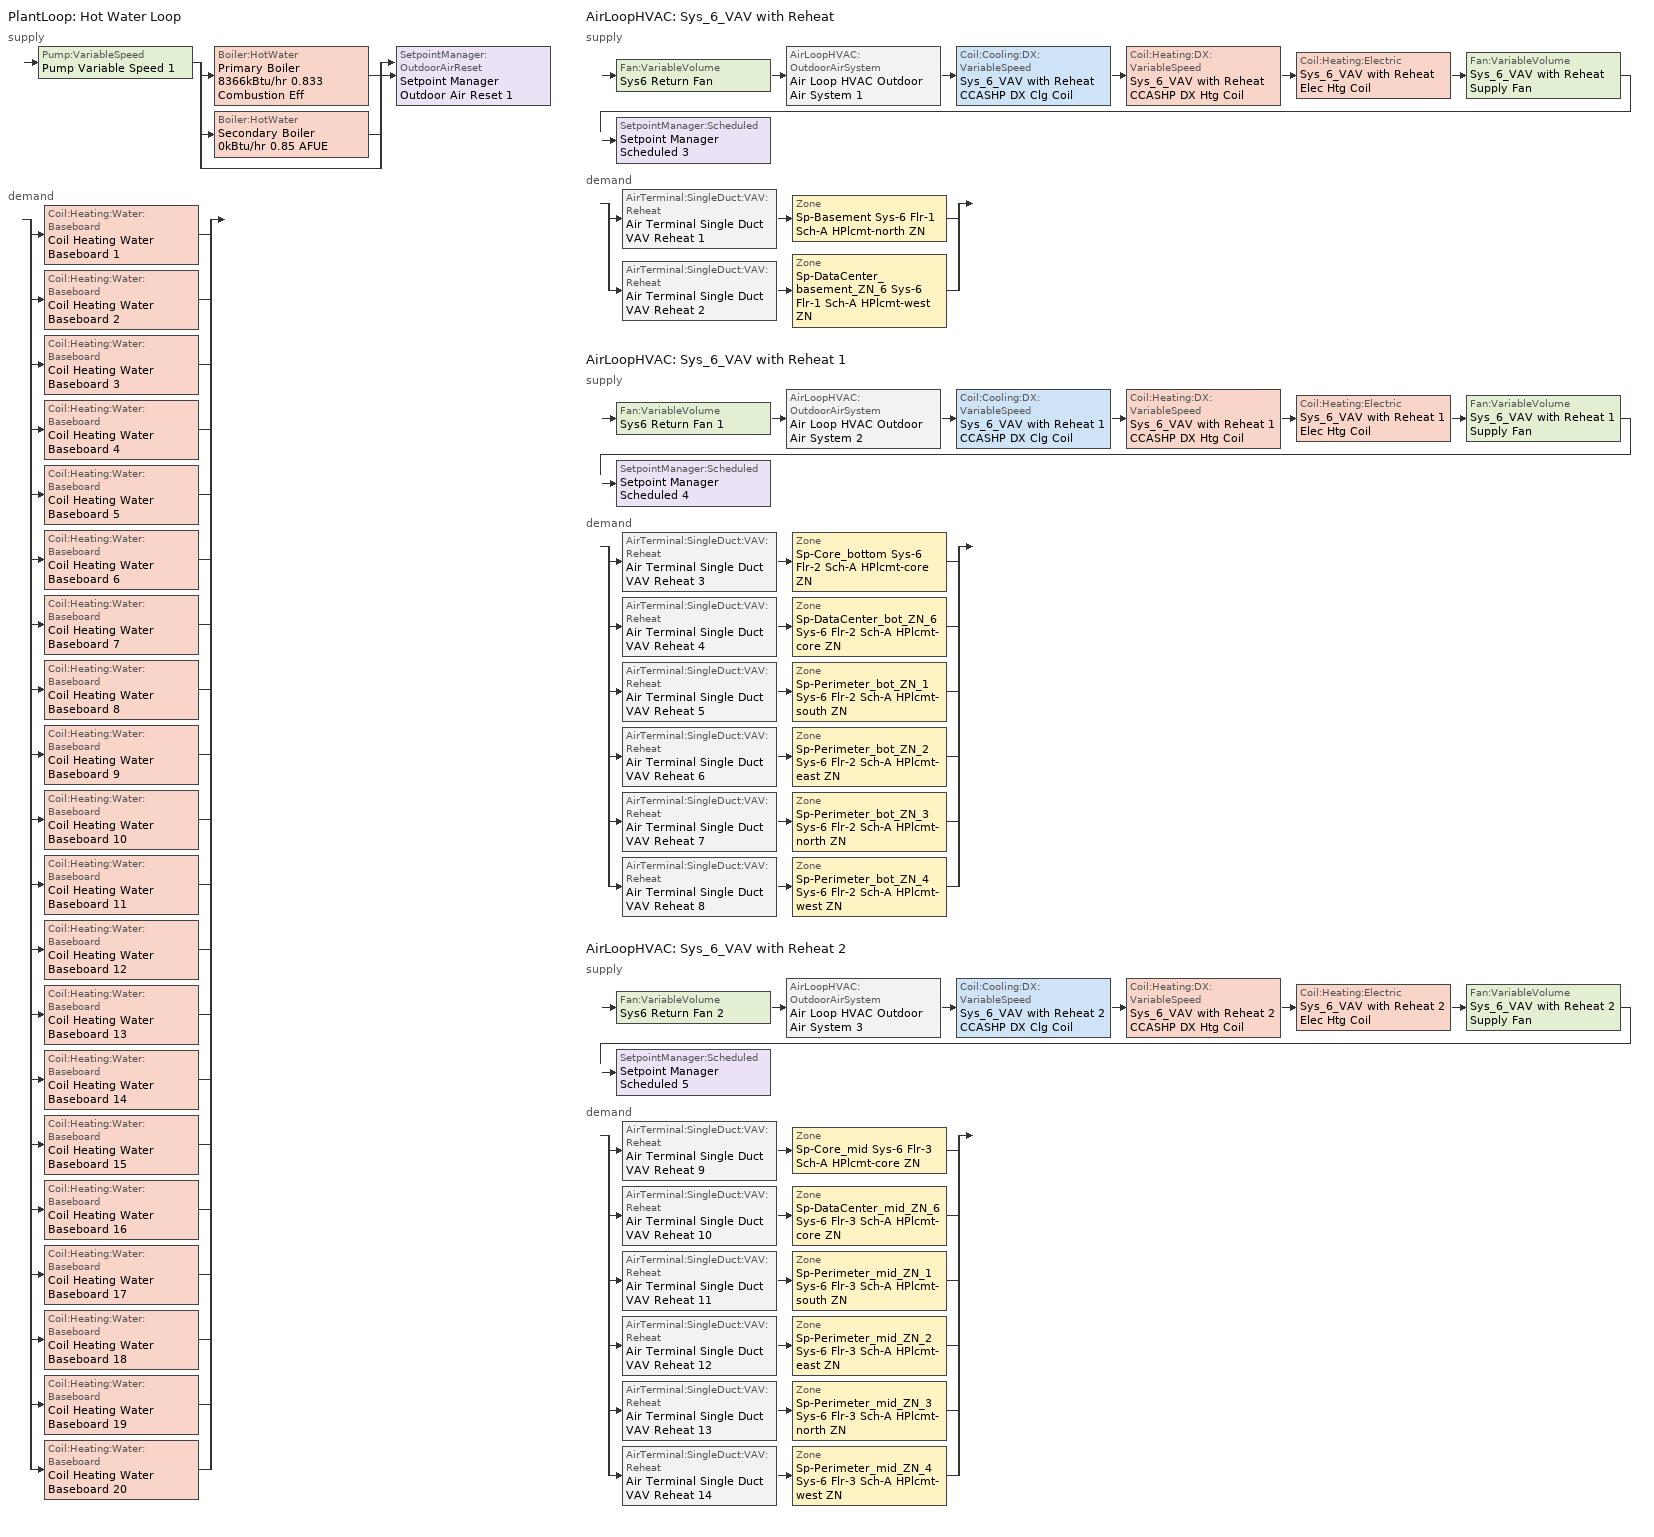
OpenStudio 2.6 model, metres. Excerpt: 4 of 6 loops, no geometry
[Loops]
PlantLoop 'Hot Water Loop'
 supply: Pump:VariableSpeed 'Pump Variable Speed 1' > split
  | Boiler:HotWater 'Primary Boiler 8366kBtu/hr 0.833 Combustion Eff'
  | Boiler:HotWater 'Secondary Boiler 0kBtu/hr 0.85 AFUE'
  | bypass
  join > SetpointManager:OutdoorAirReset 'Setpoint Manager Outdoor Air Reset 1'
 demand: split
  | Coil:Heating:Water:Baseboard 'Coil Heating Water Baseboard 1'
  | Coil:Heating:Water:Baseboard 'Coil Heating Water Baseboard 2'
  | Coil:Heating:Water:Baseboard 'Coil Heating Water Baseboard 3'
  | Coil:Heating:Water:Baseboard 'Coil Heating Water Baseboard 4'
  | Coil:Heating:Water:Baseboard 'Coil Heating Water Baseboard 5'
  | Coil:Heating:Water:Baseboard 'Coil Heating Water Baseboard 6'
  | Coil:Heating:Water:Baseboard 'Coil Heating Water Baseboard 7'
  | Coil:Heating:Water:Baseboard 'Coil Heating Water Baseboard 8'
  | Coil:Heating:Water:Baseboard 'Coil Heating Water Baseboard 9'
  | Coil:Heating:Water:Baseboard 'Coil Heating Water Baseboard 10'
  | Coil:Heating:Water:Baseboard 'Coil Heating Water Baseboard 11'
  | Coil:Heating:Water:Baseboard 'Coil Heating Water Baseboard 12'
  | Coil:Heating:Water:Baseboard 'Coil Heating Water Baseboard 13'
  | Coil:Heating:Water:Baseboard 'Coil Heating Water Baseboard 14'
  | Coil:Heating:Water:Baseboard 'Coil Heating Water Baseboard 15'
  | Coil:Heating:Water:Baseboard 'Coil Heating Water Baseboard 16'
  | Coil:Heating:Water:Baseboard 'Coil Heating Water Baseboard 17'
  | Coil:Heating:Water:Baseboard 'Coil Heating Water Baseboard 18'
  | Coil:Heating:Water:Baseboard 'Coil Heating Water Baseboard 19'
  | Coil:Heating:Water:Baseboard 'Coil Heating Water Baseboard 20'
AirLoopHVAC 'Sys_6_VAV with Reheat'
 supply: Fan:VariableVolume 'Sys6 Return Fan' > AirLoopHVAC:OutdoorAirSystem 'Air Loop HVAC Outdoor Air System 1' > Coil:Cooling:DX:VariableSpeed 'Sys_6_VAV with Reheat CCASHP DX Clg Coil' > Coil:Heating:DX:VariableSpeed 'Sys_6_VAV with Reheat CCASHP DX Htg Coil' > Coil:Heating:Electric 'Sys_6_VAV with Reheat Elec Htg Coil' > Fan:VariableVolume 'Sys_6_VAV with Reheat Supply Fan' > SetpointManager:Scheduled 'Setpoint Manager Scheduled 3'
 demand: split
  | AirTerminal:SingleDuct:VAV:Reheat 'Air Terminal Single Duct VAV Reheat 1' > Zone 'Sp-Basement Sys-6 Flr-1 Sch-A HPlcmt-north ZN'
  | AirTerminal:SingleDuct:VAV:Reheat 'Air Terminal Single Duct VAV Reheat 2' > Zone 'Sp-DataCenter_basement_ZN_6 Sys-6 Flr-1 Sch-A HPlcmt-west ZN'
AirLoopHVAC 'Sys_6_VAV with Reheat 1'
 supply: Fan:VariableVolume 'Sys6 Return Fan 1' > AirLoopHVAC:OutdoorAirSystem 'Air Loop HVAC Outdoor Air System 2' > Coil:Cooling:DX:VariableSpeed 'Sys_6_VAV with Reheat 1 CCASHP DX Clg Coil' > Coil:Heating:DX:VariableSpeed 'Sys_6_VAV with Reheat 1 CCASHP DX Htg Coil' > Coil:Heating:Electric 'Sys_6_VAV with Reheat 1 Elec Htg Coil' > Fan:VariableVolume 'Sys_6_VAV with Reheat 1 Supply Fan' > SetpointManager:Scheduled 'Setpoint Manager Scheduled 4'
 demand: split
  | AirTerminal:SingleDuct:VAV:Reheat 'Air Terminal Single Duct VAV Reheat 3' > Zone 'Sp-Core_bottom Sys-6 Flr-2 Sch-A HPlcmt-core ZN'
  | AirTerminal:SingleDuct:VAV:Reheat 'Air Terminal Single Duct VAV Reheat 4' > Zone 'Sp-DataCenter_bot_ZN_6 Sys-6 Flr-2 Sch-A HPlcmt-core ZN'
  | AirTerminal:SingleDuct:VAV:Reheat 'Air Terminal Single Duct VAV Reheat 5' > Zone 'Sp-Perimeter_bot_ZN_1 Sys-6 Flr-2 Sch-A HPlcmt-south ZN'
  | AirTerminal:SingleDuct:VAV:Reheat 'Air Terminal Single Duct VAV Reheat 6' > Zone 'Sp-Perimeter_bot_ZN_2 Sys-6 Flr-2 Sch-A HPlcmt-east ZN'
  | AirTerminal:SingleDuct:VAV:Reheat 'Air Terminal Single Duct VAV Reheat 7' > Zone 'Sp-Perimeter_bot_ZN_3 Sys-6 Flr-2 Sch-A HPlcmt-north ZN'
  | AirTerminal:SingleDuct:VAV:Reheat 'Air Terminal Single Duct VAV Reheat 8' > Zone 'Sp-Perimeter_bot_ZN_4 Sys-6 Flr-2 Sch-A HPlcmt-west ZN'
AirLoopHVAC 'Sys_6_VAV with Reheat 2'
 supply: Fan:VariableVolume 'Sys6 Return Fan 2' > AirLoopHVAC:OutdoorAirSystem 'Air Loop HVAC Outdoor Air System 3' > Coil:Cooling:DX:VariableSpeed 'Sys_6_VAV with Reheat 2 CCASHP DX Clg Coil' > Coil:Heating:DX:VariableSpeed 'Sys_6_VAV with Reheat 2 CCASHP DX Htg Coil' > Coil:Heating:Electric 'Sys_6_VAV with Reheat 2 Elec Htg Coil' > Fan:VariableVolume 'Sys_6_VAV with Reheat 2 Supply Fan' > SetpointManager:Scheduled 'Setpoint Manager Scheduled 5'
 demand: split
  | AirTerminal:SingleDuct:VAV:Reheat 'Air Terminal Single Duct VAV Reheat 9' > Zone 'Sp-Core_mid Sys-6 Flr-3 Sch-A HPlcmt-core ZN'
  | AirTerminal:SingleDuct:VAV:Reheat 'Air Terminal Single Duct VAV Reheat 10' > Zone 'Sp-DataCenter_mid_ZN_6 Sys-6 Flr-3 Sch-A HPlcmt-core ZN'
  | AirTerminal:SingleDuct:VAV:Reheat 'Air Terminal Single Duct VAV Reheat 11' > Zone 'Sp-Perimeter_mid_ZN_1 Sys-6 Flr-3 Sch-A HPlcmt-south ZN'
  | AirTerminal:SingleDuct:VAV:Reheat 'Air Terminal Single Duct VAV Reheat 12' > Zone 'Sp-Perimeter_mid_ZN_2 Sys-6 Flr-3 Sch-A HPlcmt-east ZN'
  | AirTerminal:SingleDuct:VAV:Reheat 'Air Terminal Single Duct VAV Reheat 13' > Zone 'Sp-Perimeter_mid_ZN_3 Sys-6 Flr-3 Sch-A HPlcmt-north ZN'
  | AirTerminal:SingleDuct:VAV:Reheat 'Air Terminal Single Duct VAV Reheat 14' > Zone 'Sp-Perimeter_mid_ZN_4 Sys-6 Flr-3 Sch-A HPlcmt-west ZN'
[Sizing:Zone] Zone Cooling Design Supply Air Temperature Input Method=SupplyAirTemperature; Zone Cooling Design Supply Air Temperature {C}=13; Zone Cooling Design Supply Air Temperature Difference {deltaC}=11.11; Zone Heating Design Supply Air Temperature Input Method=SupplyAirTemperature; Zone Heating Design Supply Air Temperature {C}=43; Zone Heating Design Supply Air Temperature Difference {deltaC}=11.11; Zone Cooling Design Supply Air Humidity Ratio {kg-H2O/kg-air}=0.0085; Zone Heating Design Supply Air Humidity Ratio {kg-H2O/kg-air}=0.008; Zone Heating Sizing Factor=1.3; Zone Cooling Sizing Factor=1.1; Cooling Design Air Flow Method=DesignDay; Heating Design Air Flow Method=DesignDay; Account for Dedicated Outdoor Air System=No; Dedicated Outdoor Air System Control Strategy=NeutralSupplyAir; Dedicated Outdoor Air Low Setpoint Temperature for Design {C}=autosize; Dedicated Outdoor Air High Setpoint Temperature for Design {C}=autosize
Sp-Basement Sys-6 Flr-1 Sch-A HPlcmt-north ZN; Sp-DataCenter_basement_ZN_6 Sys-6 Flr-1 Sch-A HPlcmt-west ZN; Sp-Perimeter_bot_ZN_3 Sys-6 Flr-2 Sch-A HPlcmt-north ZN; Sp-Perimeter_bot_ZN_2 Sys-6 Flr-2 Sch-A HPlcmt-east ZN; Sp-Perimeter_bot_ZN_4 Sys-6 Flr-2 Sch-A HPlcmt-west ZN; Sp-Perimeter_bot_ZN_1 Sys-6 Flr-2 Sch-A HPlcmt-south ZN; Sp-Core_bottom Sys-6 Flr-2 Sch-A HPlcmt-core ZN; Sp-DataCenter_bot_ZN_6 Sys-6 Flr-2 Sch-A HPlcmt-core ZN; Sp-Perimeter_mid_ZN_3 Sys-6 Flr-3 Sch-A HPlcmt-north ZN; Sp-Perimeter_mid_ZN_2 Sys-6 Flr-3 Sch-A HPlcmt-east ZN; Sp-Perimeter_mid_ZN_4 Sys-6 Flr-3 Sch-A HPlcmt-west ZN; Sp-Perimeter_mid_ZN_1 Sys-6 Flr-3 Sch-A HPlcmt-south ZN; Sp-Core_mid Sys-6 Flr-3 Sch-A HPlcmt-core ZN; Sp-DataCenter_mid_ZN_6 Sys-6 Flr-3 Sch-A HPlcmt-core ZN
[Zone equipment]
Sp-Basement Sys-6 Flr-1 Sch-A HPlcmt-north ZN: Air Terminal Single Duct VAV Reheat 1, Sp-Basement Sys-6 Flr-1 Sch-A HPlcmt-north ZN Elec Baseboard
Sp-DataCenter_basement_ZN_6 Sys-6 Flr-1 Sch-A HPlcmt-west ZN: Air Terminal Single Duct VAV Reheat 2, Sp-DataCenter_basement_ZN_6 Sys-6 Flr-1 Sch-A HPlcmt-west ZN Elec Baseboard
Sp-Perimeter_bot_ZN_3 Sys-6 Flr-2 Sch-A HPlcmt-north ZN: Air Terminal Single Duct VAV Reheat 7, Sp-Perimeter_bot_ZN_3 Sys-6 Flr-2 Sch-A HPlcmt-north ZN Elec Baseboard
Sp-Perimeter_bot_ZN_2 Sys-6 Flr-2 Sch-A HPlcmt-east ZN: Air Terminal Single Duct VAV Reheat 6, Sp-Perimeter_bot_ZN_2 Sys-6 Flr-2 Sch-A HPlcmt-east ZN Elec Baseboard
Sp-Perimeter_bot_ZN_4 Sys-6 Flr-2 Sch-A HPlcmt-west ZN: Air Terminal Single Duct VAV Reheat 8, Sp-Perimeter_bot_ZN_4 Sys-6 Flr-2 Sch-A HPlcmt-west ZN Elec Baseboard
Sp-Perimeter_bot_ZN_1 Sys-6 Flr-2 Sch-A HPlcmt-south ZN: Air Terminal Single Duct VAV Reheat 5, Sp-Perimeter_bot_ZN_1 Sys-6 Flr-2 Sch-A HPlcmt-south ZN Elec Baseboard
Sp-Core_bottom Sys-6 Flr-2 Sch-A HPlcmt-core ZN: Air Terminal Single Duct VAV Reheat 3, Sp-Core_bottom Sys-6 Flr-2 Sch-A HPlcmt-core ZN Elec Baseboard
Sp-DataCenter_bot_ZN_6 Sys-6 Flr-2 Sch-A HPlcmt-core ZN: Air Terminal Single Duct VAV Reheat 4, Sp-DataCenter_bot_ZN_6 Sys-6 Flr-2 Sch-A HPlcmt-core ZN Elec Baseboard
Sp-Perimeter_mid_ZN_3 Sys-6 Flr-3 Sch-A HPlcmt-north ZN: Air Terminal Single Duct VAV Reheat 13, Sp-Perimeter_mid_ZN_3 Sys-6 Flr-3 Sch-A HPlcmt-north ZN Elec Baseboard
Sp-Perimeter_mid_ZN_2 Sys-6 Flr-3 Sch-A HPlcmt-east ZN: Air Terminal Single Duct VAV Reheat 12, Sp-Perimeter_mid_ZN_2 Sys-6 Flr-3 Sch-A HPlcmt-east ZN Elec Baseboard
Sp-Perimeter_mid_ZN_4 Sys-6 Flr-3 Sch-A HPlcmt-west ZN: Air Terminal Single Duct VAV Reheat 14, Sp-Perimeter_mid_ZN_4 Sys-6 Flr-3 Sch-A HPlcmt-west ZN Elec Baseboard
Sp-Perimeter_mid_ZN_1 Sys-6 Flr-3 Sch-A HPlcmt-south ZN: Air Terminal Single Duct VAV Reheat 11, Sp-Perimeter_mid_ZN_1 Sys-6 Flr-3 Sch-A HPlcmt-south ZN Elec Baseboard
Sp-Core_mid Sys-6 Flr-3 Sch-A HPlcmt-core ZN: Air Terminal Single Duct VAV Reheat 9, Sp-Core_mid Sys-6 Flr-3 Sch-A HPlcmt-core ZN Elec Baseboard
Sp-DataCenter_mid_ZN_6 Sys-6 Flr-3 Sch-A HPlcmt-core ZN: Air Terminal Single Duct VAV Reheat 10, Sp-DataCenter_mid_ZN_6 Sys-6 Flr-3 Sch-A HPlcmt-core ZN Elec Baseboard
[PlantLoop]
Hot Water Loop: Fluid Type=Water; Glycol Concentration=0; Plant Loop Volume {m3}=Autocalculate; Load Distribution Scheme=Optimal
[Sizing:Plant]
Hot Water Loop: Loop Type=Heating; Design Loop Exit Temperature {C}=82; Loop Design Temperature Difference {deltaC}=16; Sizing Option=NonCoincident; Zone Timesteps in Averaging Window=1; Coincident Sizing Factor Mode=None
[Pump:VariableSpeed]
Pump Variable Speed 1: Motor Efficiency=0.924; Pump Control Type=Intermittent; Skin Loss Radiative Fraction=0.5; Design Power Sizing Method=PowerPerFlowPerPressure; Design Electric Power per Unit Flow Rate {W/(m3/s)}=348701.1; Design Shaft Power per Unit Flow Rate per Unit Head {W-s/m3-Pa}=1.55051; Design Minimum Flow Rate Fraction=0
[Boiler:HotWater] Fuel Type=NaturalGas; Normalized Boiler Efficiency Curve=BOILER-EFFFPLR-NECB2011; Water Outlet Upper Temperature Limit {C}=99; Parasitic Electric Load {W}=0; Sizing Factor=1
Name | Nominal Capacity {W} | Nominal Thermal Efficiency | Minimum Part Load Ratio | Boiler Flow Mode
Primary Boiler 8366kBtu/hr 0.833 Combustion Eff | 2.4519e+06 | 0.826 | 0.25 | LeavingSetpointModulated
Secondary Boiler 0kBtu/hr 0.85 AFUE | 0.001 | 0.85 |  | ConstantFlow
[SetpointManager:OutdoorAirReset]
Setpoint Manager Outdoor Air Reset 1: Control Variable=Temperature; Setpoint at Outdoor Low Temperature {C}=82; Outdoor Low Temperature {C}=-16; Setpoint at Outdoor High Temperature {C}=60; Outdoor High Temperature {C}=0
[AirLoopHVAC] Design Supply Air Flow Rate {m3/s}=AutoSize
Name | Availability Schedule
Sys_6_VAV with Reheat | Sys_6_VAV with Reheat Occ Sch
Sys_6_VAV with Reheat 1 | Sys_6_VAV with Reheat 1 Occ Sch
Sys_6_VAV with Reheat 2 | Sys_6_VAV with Reheat 2 Occ Sch
[Sizing:System] Type of Load to Size On=Sensible; Design Outdoor Air Flow Rate {m3/s}=Autosize; Minimum System Air Flow Ratio=0.3; Preheat Design Temperature {C}=7; Preheat Design Humidity Ratio {kg-H2O/kg-Air}=0.008; Precool Design Temperature {C}=12.8; Precool Design Humidity Ratio {kg-H2O/kg-Air}=0.008; Central Cooling Design Supply Air Temperature {C}=13; Central Heating Design Supply Air Temperature {C}=13.1; Sizing Option=NonCoincident; 100% Outdoor Air in Cooling=No; 100% Outdoor Air in Heating=No; Central Cooling Design Supply Air Humidity Ratio {kg-H2O/kg-Air}=0.0085; Central Heating Design Supply Air Humidity Ratio {kg-H2O/kg-Air}=0.008; Cooling Design Air Flow Method=DesignDay; Cooling Design Air Flow Rate {m3/s}=0; Heating Design Air Flow Method=DesignDay; Heating Design Air Flow Rate {m3/s}=0; System Outdoor Air Method=ZoneSum; Zone Maximum Outdoor Air Fraction=1; Cooling Supply Air Flow Rate Per Floor Area {m3/s-m2}=0.00996765; Cooling Fraction of Autosized Cooling Supply Air Flow Rate=1; Cooling Supply Air Flow Rate Per Unit Cooling Capacity {m3/s-W}=3.94755e-05; Heating Supply Air Flow Rate Per Floor Area {m3/s-m2}=0.00996765; Heating Fraction of Autosized Heating Supply Air Flow Rate=1; Heating Fraction of Autosized Cooling Supply Air Flow Rate=1; Heating Supply Air Flow Rate Per Unit Heating Capacity {m3/s-W}=3.15882e-05; Cooling Design Capacity Method=CoolingDesignCapacity; Cooling Design Capacity {W}=autosize; Cooling Design Capacity Per Floor Area {W/m2}=234.7; Fraction of Autosized Cooling Design Capacity=1; Heating Design Capacity Method=HeatingDesignCapacity; Heating Design Capacity {W}=autosize; Heating Design Capacity Per Floor Area {W/m2}=157; Fraction of Autosized Heating Design Capacity=1; Central Cooling Capacity Control Method=OnOff
Sys_6_VAV with Reheat; Sys_6_VAV with Reheat 1; Sys_6_VAV with Reheat 2
[Fan:VariableVolume] Availability Schedule=Always On Discrete; Maximum Flow Rate {m3/s}=Autosize; Fan Power Minimum Flow Rate Input Method=Fraction; Fan Power Minimum Air Flow Rate {m3/s}=0; Motor In Airstream Fraction=1; Fan Power Coefficient 5=0
Name | Fan Efficiency | Pressure Rise {Pa} | Fan Power Minimum Flow Fraction | Motor Efficiency | Fan Power Coefficient 1 | Fan Power Coefficient 2 | Fan Power Coefficient 3 | Fan Power Coefficient 4
Sys6 Return Fan; Sys6 Return Fan 1 | 0.299975 | 250 | 0.68 | 0.4615 | -2.4176 | 9.5874 | -11.559 | 5.4009
Sys6 Return Fan 2 | 0.299975 | 250 | 0.22 | 0.4615 | -0.3477 | 4.0976 | -5.0024 | 2.268
Sys_6_VAV with Reheat 2 Supply Fan | 0.549965 | 1000 | 0.22 | 0.8461 | -0.3477 | 4.0976 | -5.0024 | 2.268
Sys_6_VAV with Reheat 1 Supply Fan | 0.549965 | 1000 | 0.5 | 0.8461 | -4.1457 | 16.803 | -19.471 | 7.8488
Sys_6_VAV with Reheat Supply Fan | 0.549965 | 1000 | 0.68 | 0.8461 | -2.4176 | 9.5874 | -11.559 | 5.4009
[Controller:OutdoorAir] Minimum Outdoor Air Flow Rate {m3/s}=autosize; Maximum Outdoor Air Flow Rate {m3/s}=Autosize; Economizer Control Type=DifferentialEnthalpy; Economizer Control Action Type=ModulateFlow; Lockout Type=NoLockout; Minimum Limit Type=FixedMinimum; High Humidity Control=No; Heat Recovery Bypass Control Type=BypassWhenOAFlowGreaterThanMinimum
Name | Minimum Outdoor Air Schedule | Controller Mechanical Ventilation
Controller Outdoor Air 1 | Sys_6_VAV with Reheat Occ Sch | Controller Mechanical Ventilation 1
Controller Outdoor Air 2 | Sys_6_VAV with Reheat 1 Occ Sch | Controller Mechanical Ventilation 2
Controller Outdoor Air 3 | Sys_6_VAV with Reheat 2 Occ Sch | Controller Mechanical Ventilation 3
[Controller:MechanicalVentilation] Availability Schedule=Always On Discrete; System Outdoor Air Method=ZoneSum
Controller Mechanical Ventilation 1; Controller Mechanical Ventilation 2; Controller Mechanical Ventilation 3
[AirLoopHVAC:OutdoorAirSystem]
Name | Controller
Air Loop HVAC Outdoor Air System 1 | Controller Outdoor Air 1
Air Loop HVAC Outdoor Air System 2 | Controller Outdoor Air 2
Air Loop HVAC Outdoor Air System 3 | Controller Outdoor Air 3
[SetpointManager:Scheduled] Control Variable=Temperature
Name | Schedule
Setpoint Manager Scheduled 3 | Supply Air Temp
Setpoint Manager Scheduled 4 | Supply Air Temp 1
Setpoint Manager Scheduled 5 | Supply Air Temp 2
[AirTerminal:SingleDuct:VAV:Reheat] Availability Schedule=Always On Discrete; Maximum Air Flow Rate {m3/s}=AutoSize; Zone Minimum Air Flow Input Method=Constant; Constant Minimum Air Flow Fraction=0.3; Maximum Hot Water or Steam Flow Rate {m3/s}=AutoSize; Minimum Hot Water or Steam Flow Rate {m3/s}=0; Convergence Tolerance=0.001; Damper Heating Action=Normal; Maximum Flow per Zone Floor Area During Reheat {m3/s-m2}=AutoSize; Maximum Flow Fraction During Reheat=0.5; Maximum Reheat Air Temperature {C}=43; Control For Outdoor Air=No
Name | Fixed Minimum Air Flow Rate {m3/s} | Reheat Coil
Air Terminal Single Duct VAV Reheat 1 | 5.55885 | Coil Heating Electric 19
Air Terminal Single Duct VAV Reheat 2 | 1.56736 | Coil Heating Electric 20
Air Terminal Single Duct VAV Reheat 3 | 4.99224 | Coil Heating Electric 13
Air Terminal Single Duct VAV Reheat 4 | 0.0724055 | Coil Heating Electric 14
Air Terminal Single Duct VAV Reheat 5 | 0.626839 | Coil Heating Electric 15
Air Terminal Single Duct VAV Reheat 6 | 0.40395 | Coil Heating Electric 16
Air Terminal Single Duct VAV Reheat 7 | 0.626826 | Coil Heating Electric 17
Air Terminal Single Duct VAV Reheat 8 | 0.40395 | Coil Heating Electric 18
Air Terminal Single Duct VAV Reheat 9 | 4.99224 | Coil Heating Electric 7
Air Terminal Single Duct VAV Reheat 10 | 0.0724055 | Coil Heating Electric 8
Air Terminal Single Duct VAV Reheat 11 | 0.626839 | Coil Heating Electric 9
Air Terminal Single Duct VAV Reheat 12 | 0.40395 | Coil Heating Electric 10
Air Terminal Single Duct VAV Reheat 13 | 0.626826 | Coil Heating Electric 11
Air Terminal Single Duct VAV Reheat 14 | 0.40395 | Coil Heating Electric 12
[Coil:Heating:Water:Baseboard] Heating Design Capacity Method=HeatingDesignCapacity; Heating Design Capacity {W}=autosize; Heating Design Capacity Per Floor Area {W/m2}=0; Fraction of Autosized Heating Design Capacity=0.8
Coil Heating Water Baseboard 1; Coil Heating Water Baseboard 2; Coil Heating Water Baseboard 3; Coil Heating Water Baseboard 4; Coil Heating Water Baseboard 5; Coil Heating Water Baseboard 6; Coil Heating Water Baseboard 7; Coil Heating Water Baseboard 8; Coil Heating Water Baseboard 9; Coil Heating Water Baseboard 10; Coil Heating Water Baseboard 11; Coil Heating Water Baseboard 12; Coil Heating Water Baseboard 13; Coil Heating Water Baseboard 14; Coil Heating Water Baseboard 15; Coil Heating Water Baseboard 16; Coil Heating Water Baseboard 17; Coil Heating Water Baseboard 18; Coil Heating Water Baseboard 19; Coil Heating Water Baseboard 20
[ZoneHVAC:Baseboard:Convective:Water] Availability Schedule=Always On Discrete
Name | Heating Coil
Zone HVAC Baseboard Convective Water 1 | Coil Heating Water Baseboard 1
Zone HVAC Baseboard Convective Water 2 | Coil Heating Water Baseboard 2
Zone HVAC Baseboard Convective Water 3 | Coil Heating Water Baseboard 3
Zone HVAC Baseboard Convective Water 4 | Coil Heating Water Baseboard 4
Zone HVAC Baseboard Convective Water 5 | Coil Heating Water Baseboard 5
Zone HVAC Baseboard Convective Water 6 | Coil Heating Water Baseboard 6
Zone HVAC Baseboard Convective Water 7 | Coil Heating Water Baseboard 7
Zone HVAC Baseboard Convective Water 8 | Coil Heating Water Baseboard 8
Zone HVAC Baseboard Convective Water 9 | Coil Heating Water Baseboard 9
Zone HVAC Baseboard Convective Water 10 | Coil Heating Water Baseboard 10
Zone HVAC Baseboard Convective Water 11 | Coil Heating Water Baseboard 11
Zone HVAC Baseboard Convective Water 12 | Coil Heating Water Baseboard 12
Zone HVAC Baseboard Convective Water 13 | Coil Heating Water Baseboard 13
Zone HVAC Baseboard Convective Water 14 | Coil Heating Water Baseboard 14
Zone HVAC Baseboard Convective Water 15 | Coil Heating Water Baseboard 15
Zone HVAC Baseboard Convective Water 16 | Coil Heating Water Baseboard 16
Zone HVAC Baseboard Convective Water 17 | Coil Heating Water Baseboard 17
Zone HVAC Baseboard Convective Water 18 | Coil Heating Water Baseboard 18
Zone HVAC Baseboard Convective Water 19 | Coil Heating Water Baseboard 19
Zone HVAC Baseboard Convective Water 20 | Coil Heating Water Baseboard 20
[Coil:Cooling:DX:VariableSpeed] Nominal Speed Level=1; Rated Air Flow Rate At Selected Nominal Speed Level {m3/s}=autosize; Nominal Time for Condensate to Begin Leaving the Coil {s}=0; Initial Moisture Evaporation Rate Divided by Steady-State AC Latent Capacity=0; Condenser Type=AirCooled; Evaporative Condenser Pump Rated Power Consumption {W}=0; Crankcase Heater Capacity {W}=1e-06; Maximum Outdoor Dry-Bulb Temperature for Crankcase Heater Operation {C}=10; Basin Heater Capacity {W/K}=1e-06; Basin Heater Setpoint Temperature {C}=2
Name | Gross Rated Total Cooling Capacity At Selected Nominal Speed Level {W} | Energy Part Load Fraction Curve
Sys_6_VAV with Reheat 2 CCASHP DX Clg Coil | 1.93792e+06 | Mitsubishi Hyper Heating VRF CPLFFPLR curve 1
Sys_6_VAV with Reheat 1 CCASHP DX Clg Coil | 164483 | Mitsubishi Hyper Heating VRF CPLFFPLR curve 2
Sys_6_VAV with Reheat CCASHP DX Clg Coil | 59380.5 | Mitsubishi Hyper Heating VRF CPLFFPLR curve 3
[Coil:Heating:Electric] Availability Schedule=Always On Discrete
Sys_6_VAV with Reheat 2 Elec Htg Coil; Sys_6_VAV with Reheat 1 Elec Htg Coil; Sys_6_VAV with Reheat Elec Htg Coil; Coil Heating Electric 7; Coil Heating Electric 8; Coil Heating Electric 9; Coil Heating Electric 10; Coil Heating Electric 11; Coil Heating Electric 12; Coil Heating Electric 13; Coil Heating Electric 14; Coil Heating Electric 15; Coil Heating Electric 16; Coil Heating Electric 17; Coil Heating Electric 18; Coil Heating Electric 19; Coil Heating Electric 20
[Coil:Heating:DX:VariableSpeed] Nominal Speed Level=1; Rated Air Flow Rate At Selected Nominal Speed Level {m3/s}=autosize; Minimum Outdoor Dry-Bulb Temperature for Compressor Operation {C}=-20; Maximum Outdoor Dry-Bulb Temperature for Defrost Operation {C}=5; Crankcase Heater Capacity {W}=1e-06; Maximum Outdoor Dry-Bulb Temperature for Crankcase Heater Operation {C}=10; Defrost Strategy=resistive; Defrost Control=timed; Defrost Time Period Fraction=0; Resistive Defrost Heater Capacity {W}=1e-06
Name | Rated Heating Capacity At Selected Nominal Speed Level {W} | Energy Part Load Fraction Curve
Sys_6_VAV with Reheat 2 CCASHP DX Htg Coil | 1.93792e+06 | Mitsubishi Hyper Heating VRF HPLFFPLR curve 1
Sys_6_VAV with Reheat 1 CCASHP DX Htg Coil | 164483 | Mitsubishi Hyper Heating VRF HPLFFPLR curve 2
Sys_6_VAV with Reheat CCASHP DX Htg Coil | 59380.5 | Mitsubishi Hyper Heating VRF HPLFFPLR curve 3
[ZoneHVAC:Baseboard:Convective:Electric] Availability Schedule=Always On Discrete; Efficiency=1
Name | Nominal Capacity {W}
Sp-Core_mid Sys-6 Flr-3 Sch-A HPlcmt-core ZN Elec Baseboard; Sp-Core_bottom Sys-6 Flr-2 Sch-A HPlcmt-core ZN Elec Baseboard; Sp-Basement Sys-6 Flr-1 Sch-A HPlcmt-north ZN Elec Baseboard; Sp-DataCenter_basement_ZN_6 Sys-6 Flr-1 Sch-A HPlcmt-west ZN Elec Baseboard | 0
Sp-DataCenter_mid_ZN_6 Sys-6 Flr-3 Sch-A HPlcmt-core ZN Elec Baseboard | 5853.68
Sp-Perimeter_mid_ZN_1 Sys-6 Flr-3 Sch-A HPlcmt-south ZN Elec Baseboard | 131040
Sp-Perimeter_mid_ZN_2 Sys-6 Flr-3 Sch-A HPlcmt-east ZN Elec Baseboard | 88462
Sp-Perimeter_mid_ZN_3 Sys-6 Flr-3 Sch-A HPlcmt-north ZN Elec Baseboard | 133757
Sp-Perimeter_mid_ZN_4 Sys-6 Flr-3 Sch-A HPlcmt-west ZN Elec Baseboard | 95542.1
Sp-DataCenter_bot_ZN_6 Sys-6 Flr-2 Sch-A HPlcmt-core ZN Elec Baseboard | 219.199
Sp-Perimeter_bot_ZN_1 Sys-6 Flr-2 Sch-A HPlcmt-south ZN Elec Baseboard | 8906.41
Sp-Perimeter_bot_ZN_2 Sys-6 Flr-2 Sch-A HPlcmt-east ZN Elec Baseboard | 6058.2
Sp-Perimeter_bot_ZN_3 Sys-6 Flr-2 Sch-A HPlcmt-north ZN Elec Baseboard | 9093.03
Sp-Perimeter_bot_ZN_4 Sys-6 Flr-2 Sch-A HPlcmt-west ZN Elec Baseboard | 6303.32
[Schedule:Ruleset]
Name | Default Day Schedule | Summer Design Day Schedule | Winter Design Day Schedule
Supply Air Temp | Supply Air Temp Default
Supply Air Temp 1 | Supply Air Temp Default 1
Supply Air Temp 2 | Supply Air Temp Default 2
Sys_6_VAV with Reheat Occ Sch | Sys_6_VAV with Reheat Occ Sch Default | Sys_6_VAV with Reheat Occ Sch Summer Design Day | Sys_6_VAV with Reheat Occ Sch Winter Design Day
Sys_6_VAV with Reheat 1 Occ Sch | Sys_6_VAV with Reheat 1 Occ Sch Default | Sys_6_VAV with Reheat 1 Occ Sch Summer Design Day | Sys_6_VAV with Reheat 1 Occ Sch Winter Design Day
Sys_6_VAV with Reheat 2 Occ Sch | Sys_6_VAV with Reheat 2 Occ Sch Default | Sys_6_VAV with Reheat 2 Occ Sch Summer Design Day | Sys_6_VAV with Reheat 2 Occ Sch Winter Design Day
[Schedule:Day]
Supply Air Temp Default; Supply Air Temp Default 1; Supply Air Temp Default 2: 24, 0, 13
Sys_6_VAV with Reheat Occ Sch Default; Sys_6_VAV with Reheat Occ Sch Winter Design Day; Sys_6_VAV with Reheat Occ Sch Summer Design Day; Sys_6_VAV with Reheat 1 Occ Sch Default; Sys_6_VAV with Reheat 1 Occ Sch Winter Design Day; Sys_6_VAV with Reheat 1 Occ Sch Summer Design Day; Sys_6_VAV with Reheat 2 Occ Sch Default; Sys_6_VAV with Reheat 2 Occ Sch Winter Design Day; Sys_6_VAV with Reheat 2 Occ Sch Summer Design Day: 24, 0, 1
Sys_6_VAV with Reheat Occ Sch Monday; Sys_6_VAV with Reheat Occ Sch Tuesday; Sys_6_VAV with Reheat Occ Sch Wednesday; Sys_6_VAV with Reheat Occ Sch Thursday; Sys_6_VAV with Reheat Occ Sch Friday; Sys_6_VAV with Reheat 1 Occ Sch Monday; Sys_6_VAV with Reheat 1 Occ Sch Tuesday; Sys_6_VAV with Reheat 1 Occ Sch Wednesday; Sys_6_VAV with Reheat 1 Occ Sch Thursday; Sys_6_VAV with Reheat 1 Occ Sch Friday; Sys_6_VAV with Reheat 2 Occ Sch Monday; Sys_6_VAV with Reheat 2 Occ Sch Tuesday; Sys_6_VAV with Reheat 2 Occ Sch Wednesday; Sys_6_VAV with Reheat 2 Occ Sch Thursday; Sys_6_VAV with Reheat 2 Occ Sch Friday: 8, 0, 0, 19, 0, 1, 24, 0, 0
Sys_6_VAV with Reheat Occ Sch Saturday; Sys_6_VAV with Reheat Occ Sch Sunday; Sys_6_VAV with Reheat 1 Occ Sch Saturday; Sys_6_VAV with Reheat 1 Occ Sch Sunday; Sys_6_VAV with Reheat 2 Occ Sch Saturday; Sys_6_VAV with Reheat 2 Occ Sch Sunday: 24, 0, 0
[Schedule:Rule] Date Specification Type=DateRange; Start Month=1; Start Day=1; End Month=12
Name | Schedule Ruleset | Rule Order | Day Schedule | Apply Monday | End Day | Apply Tuesday | Apply Wednesday | Apply Thursday | Apply Friday | Apply Saturday | Apply Sunday
Sys_6_VAV with Reheat Occ Sch Monday Rule | Sys_6_VAV with Reheat Occ Sch | 6 | Sys_6_VAV with Reheat Occ Sch Monday | Yes | 25
Sys_6_VAV with Reheat Occ Sch Tuesday Rule | Sys_6_VAV with Reheat Occ Sch | 5 | Sys_6_VAV with Reheat Occ Sch Tuesday |  | 26 | Yes
Sys_6_VAV with Reheat Occ Sch Wednesday Rule | Sys_6_VAV with Reheat Occ Sch | 4 | Sys_6_VAV with Reheat Occ Sch Wednesday |  | 27 |  | Yes
Sys_6_VAV with Reheat Occ Sch Thursday Rule | Sys_6_VAV with Reheat Occ Sch | 3 | Sys_6_VAV with Reheat Occ Sch Thursday |  | 28 |  |  | Yes
Sys_6_VAV with Reheat Occ Sch Friday Rule | Sys_6_VAV with Reheat Occ Sch | 2 | Sys_6_VAV with Reheat Occ Sch Friday |  | 29 |  |  |  | Yes
Sys_6_VAV with Reheat Occ Sch Saturday Rule | Sys_6_VAV with Reheat Occ Sch | 1 | Sys_6_VAV with Reheat Occ Sch Saturday |  | 30 |  |  |  |  | Yes
Sys_6_VAV with Reheat Occ Sch Sunday Rule | Sys_6_VAV with Reheat Occ Sch | 0 | Sys_6_VAV with Reheat Occ Sch Sunday |  | 31 |  |  |  |  |  | Yes
Sys_6_VAV with Reheat 1 Occ Sch Monday Rule | Sys_6_VAV with Reheat 1 Occ Sch | 6 | Sys_6_VAV with Reheat 1 Occ Sch Monday | Yes | 25
Sys_6_VAV with Reheat 1 Occ Sch Tuesday Rule | Sys_6_VAV with Reheat 1 Occ Sch | 5 | Sys_6_VAV with Reheat 1 Occ Sch Tuesday |  | 26 | Yes
Sys_6_VAV with Reheat 1 Occ Sch Wednesday Rule | Sys_6_VAV with Reheat 1 Occ Sch | 4 | Sys_6_VAV with Reheat 1 Occ Sch Wednesday |  | 27 |  | Yes
Sys_6_VAV with Reheat 1 Occ Sch Thursday Rule | Sys_6_VAV with Reheat 1 Occ Sch | 3 | Sys_6_VAV with Reheat 1 Occ Sch Thursday |  | 28 |  |  | Yes
Sys_6_VAV with Reheat 1 Occ Sch Friday Rule | Sys_6_VAV with Reheat 1 Occ Sch | 2 | Sys_6_VAV with Reheat 1 Occ Sch Friday |  | 29 |  |  |  | Yes
Sys_6_VAV with Reheat 1 Occ Sch Saturday Rule | Sys_6_VAV with Reheat 1 Occ Sch | 1 | Sys_6_VAV with Reheat 1 Occ Sch Saturday |  | 30 |  |  |  |  | Yes
Sys_6_VAV with Reheat 1 Occ Sch Sunday Rule | Sys_6_VAV with Reheat 1 Occ Sch | 0 | Sys_6_VAV with Reheat 1 Occ Sch Sunday |  | 31 |  |  |  |  |  | Yes
Sys_6_VAV with Reheat 2 Occ Sch Monday Rule | Sys_6_VAV with Reheat 2 Occ Sch | 6 | Sys_6_VAV with Reheat 2 Occ Sch Monday | Yes | 25
Sys_6_VAV with Reheat 2 Occ Sch Tuesday Rule | Sys_6_VAV with Reheat 2 Occ Sch | 5 | Sys_6_VAV with Reheat 2 Occ Sch Tuesday |  | 26 | Yes
Sys_6_VAV with Reheat 2 Occ Sch Wednesday Rule | Sys_6_VAV with Reheat 2 Occ Sch | 4 | Sys_6_VAV with Reheat 2 Occ Sch Wednesday |  | 27 |  | Yes
Sys_6_VAV with Reheat 2 Occ Sch Thursday Rule | Sys_6_VAV with Reheat 2 Occ Sch | 3 | Sys_6_VAV with Reheat 2 Occ Sch Thursday |  | 28 |  |  | Yes
Sys_6_VAV with Reheat 2 Occ Sch Friday Rule | Sys_6_VAV with Reheat 2 Occ Sch | 2 | Sys_6_VAV with Reheat 2 Occ Sch Friday |  | 29 |  |  |  | Yes
Sys_6_VAV with Reheat 2 Occ Sch Saturday Rule | Sys_6_VAV with Reheat 2 Occ Sch | 1 | Sys_6_VAV with Reheat 2 Occ Sch Saturday |  | 30 |  |  |  |  | Yes
Sys_6_VAV with Reheat 2 Occ Sch Sunday Rule | Sys_6_VAV with Reheat 2 Occ Sch | 0 | Sys_6_VAV with Reheat 2 Occ Sch Sunday |  | 31 |  |  |  |  |  | Yes
[Schedule:Constant]
Always On Discrete: Value=1
[Curve:Cubic]
BOILER-EFFFPLR-NECB2011: Coefficient1 Constant=0.2901; Coefficient2 x=2.6664; Coefficient3 x**2=-3.764; Coefficient4 x**3=1.82; Minimum Value of x=0; Maximum Value of x=1
[Table:MultiVariableLookup]
Mitsubishi Hyper Heating VRF CPLFFPLR curve 1; Mitsubishi Hyper Heating VRF CPLFFPLR curve 2; Mitsubishi Hyper Heating VRF CPLFFPLR curve 3: LinearInterpolationOfTable, 2, cubic, SingleLineIndependentVariableWithMatrix, 1, 0, 1, Dimensionless, Dimensionless, 1, 0.1, 0.865, 0.2, 0.88, 0.3, 0.895, 0.4, 0.91, 0.5, 1.154, 0.6, 1.144, 0.7, 1.119, 0.8, 1.087, 0.9, 1.052, 1, 1.015
Mitsubishi Hyper Heating VRF HPLFFPLR curve 1; Mitsubishi Hyper Heating VRF HPLFFPLR curve 2; Mitsubishi Hyper Heating VRF HPLFFPLR curve 3: LinearInterpolationOfTable, 2, cubic, SingleLineIndependentVariableWithMatrix, 1, 0, 1, Dimensionless, Dimensionless, 1, 0.1, 0.865, 0.2, 0.88, 0.3, 0.895, 0.4, 0.91, 0.5, 0.856226, 0.6, 0.918821, 0.7, 0.958967, 0.8, 0.983081, 0.9, 0.996186, 1, 1.00203
